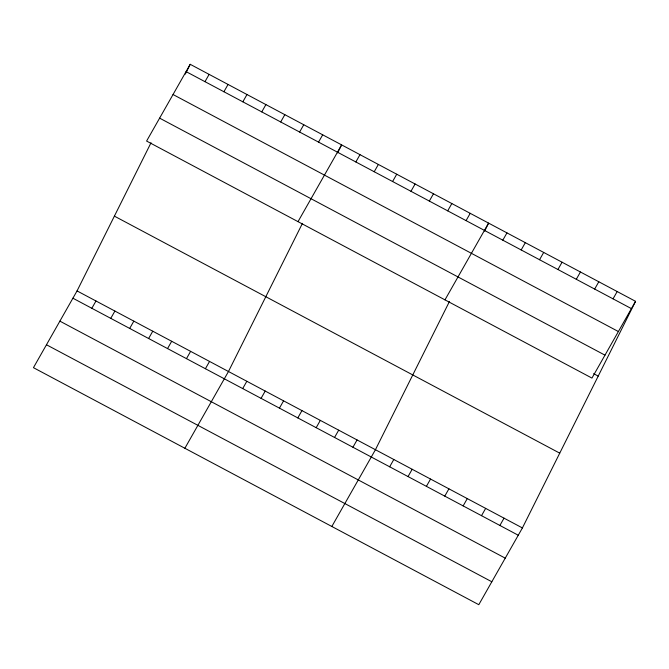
<?xml version="1.0" encoding="UTF-8"?>
<svg xmlns="http://www.w3.org/2000/svg" width="669" height="669" viewBox="0 0 669 669"><rect width="100%" height="100%" fill="white"/><g stroke="black" fill="none" stroke-linecap="round" stroke-linejoin="round"><path stroke-width="1" d="M635.55 301.326L591.948 378.085L146.595 141.059L190.205 64.308L635.55 301.326L522.405 527.941L478.795 604.692L33.45 367.674L77.052 290.915L151.035 142.756M185.313 74.1L190.205 64.308M302.447 223.346L228.472 371.504L184.87 448.263M337.619 152.9L341.616 144.889L298.014 221.648M449.417 301.56L375.434 449.719L331.832 526.478M484.582 231.123L488.587 223.103L444.977 299.863M204.982 81.677L209.129 74.376M91.837 308.292L95.985 300.991M223.914 91.745L228.054 84.453M110.761 318.36L114.909 311.068M242.839 101.822L246.986 94.521M129.694 328.437L133.833 321.137M261.763 111.89L265.911 104.598M148.618 338.506L152.766 331.214M280.696 121.967L284.835 114.675M167.543 348.582L171.69 341.282M299.62 132.044L303.768 124.743M186.475 358.651L190.615 351.359M318.544 142.112L322.692 134.82M205.4 368.728L209.548 361.436M355.849 161.965L359.989 154.664M242.696 388.58L246.844 381.28M374.214 171.741L378.361 164.449M261.069 398.356L265.217 391.056M392.586 181.516L396.734 174.224M279.441 408.132L283.581 400.84M410.958 191.292L415.106 184M297.814 417.908L301.953 410.615M429.331 201.076L433.47 193.776M316.178 427.683L320.326 420.391M447.703 210.852L451.843 203.552M334.55 437.467L338.698 430.167M466.067 220.628L470.215 213.327M352.923 447.243L357.07 439.943M502.812 240.179L506.96 232.887M389.667 466.795L393.807 459.494M521.184 249.955L525.324 242.663M408.031 476.571L412.179 469.278M539.549 259.731L543.696 252.439M426.404 486.346L430.552 479.054M557.921 269.515L562.069 262.215M444.776 496.122L448.924 488.83M576.293 279.291L580.441 271.99M463.149 505.906L467.288 498.606M594.666 289.067L598.805 281.766M481.513 515.682L485.661 508.381M613.038 298.842L617.178 291.55M499.885 525.458L504.033 518.157M186.057 71.6L631.402 308.618M173.037 94.521L618.382 331.54M159.615 118.137L604.968 355.155M593.62 373.662L598.211 376.103M114.391 216.137L559.744 453.156M77.052 290.915L522.405 527.941M72.913 298.215L518.258 535.233M59.884 321.137L505.237 558.155M46.47 344.752L491.824 581.771"/></g></svg>
